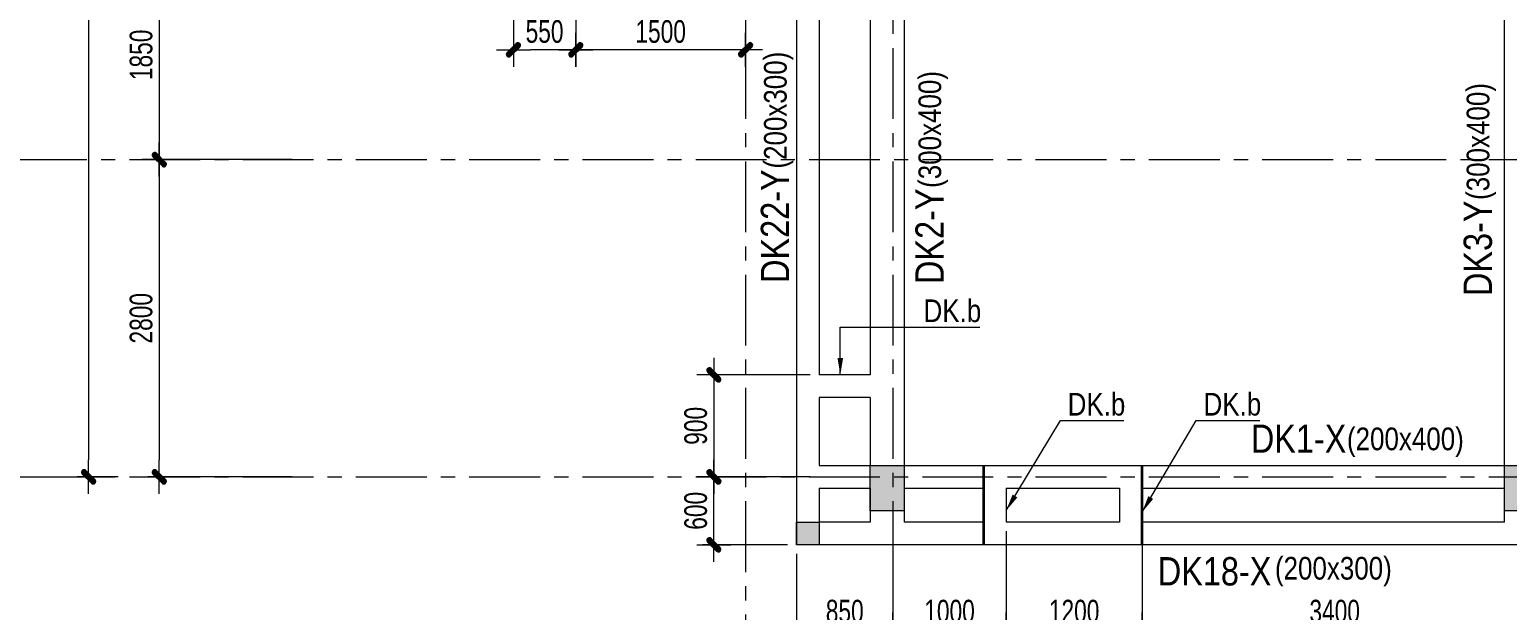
# Model space of a CAD drawing. Header units: millimetres. Extents: x -32285 to 839146, y -560248 to 114976.
# Drawn here: x -6321 to 6725, y -1179 to 3949 of the extents above; entities that cross this region are included whole.
import ezdxf
from ezdxf.enums import TextEntityAlignment as Align

# ---------------------------------------------------------------- set-up
doc = ezdxf.new("R2010")
doc.units = ezdxf.units.MM
doc.linetypes.add('CENTER', pattern=[2, 1.25, -0.25, 0.25, -0.25])
doc.layers.get('0').update_dxf_attribs({"lineweight": 20})
doc.layers.get('Defpoints').update_dxf_attribs({"lineweight": 9})
for name, color, linetype, lineweight in [('A_Bao_Cot_S_0.2', 3, 'Continuous', 20), ('A_Bao_DK_S_0.2', 3, 'Continuous', 20), ('A_Center_S_0.09', 8, 'Continuous', 9), ('A_Hatch_Cot_S_0.2', 30, 'Continuous', 20), ('A_Note_Steel_S_0.09', 8, 'Continuous', 9), ('COT CAY1', 6, 'Continuous', 20), ('CS1-T2', 11, 'Continuous', 35), ('Dim P', 150, 'Continuous', 15), ('Dim shx', 4, 'CENTER', 15), ('DK-X', 33, 'Continuous', 35), ('DK-Y', 6, 'Continuous', 35), ('TTN', 4, 'Continuous', 20)]:
    doc.layers.add(name, color=color, linetype=linetype, lineweight=lineweight)
doc.styles.add('conden250', font='VHELVCN.TTF', dxfattribs={"height": 250})
doc.styles.add('condense200', font='VHELVCN.TTF', dxfattribs={"height": 200})
doc.styles.add('Shx200', font='vn_vni.shx', dxfattribs={"width": 0.75, "bigfont": '@extfont2.shx'})
doc.dimstyles.new('SC 100 shx', dxfattribs={"dimtxt": 200, "dimasz": 150, "dimexe": 100, "dimexo": 80, "dimgap": 60, "dimtad": 1, "dimdec": 0, "dimtxsty": 'Shx200', "dimblk": 'STIK-01', "dimcen": -125, "dimdle": 100, "dimclrd": 8, "dimclre": 8, "dimclrt": 256, "dimadec": 0, "dimazin": 0, "dimtfac": 1, "dimtdec": 0, "dimtix": 1, "dimtmove": 0, "dimatfit": 3, "dimfxl": 1, "dimlwd": 9, "dimlwe": 9, "dimarcsym": 0})

# ---------------------------------------------------------------- blocks, each defined once
blk = doc.blocks.new('STIK-01')
at = {"lineweight": 13}
h = blk.add_hatch(color=8, dxfattribs=at)
edge = h.paths.add_edge_path()
edge.add_line((-0.162, -0.374), (0.374, 0.162))
edge.add_arc((0.268, 0.268), 0.15, 315, 495)
edge.add_line((0.162, 0.374), (-0.374, -0.162))
edge.add_arc((-0.268, -0.268), 0.15, 135, 315)
at = {"color": 8, "lineweight": 9}
for p, q in [((0, 0.212), (0, 1)), ((-0.212, 0), (-1, 0)), ((1, 0), (0.212, 0)), ((0, -1), (0, -0.212))]:
    blk.add_line(p, q, dxfattribs=at)
at = {"color": 8, "lineweight": 13}
blk.add_lwpolyline([(-0.162, -0.374), (0.374, 0.162, 1), (0.162, 0.374), (-0.374, -0.162, 1)], format="xyb", close=True, dxfattribs=at)
blk = doc.blocks.new('*D12')
at = {"layer": 'Defpoints', "color": 0, "linetype": 'Continuous', "transparency": 16777216}
for p in [(212892, -71483), (212552, -99383), (212892, -99383)]:
    blk.add_point(p, dxfattribs=at)
at = {"layer": 'Dim shx', "color": 8, "linetype": 'Continuous', "lineweight": 9, "transparency": 16777216}
for p, q in [((212812, -71483), (212452, -71483)), ((212552, -71633), (212552, -99233)), ((212812, -99383), (212452, -99383))]:
    blk.add_line(p, q, dxfattribs=at)
at = {"layer": 'Dim shx', "color": 8, "linetype": 'Continuous', "lineweight": 9, "transparency": 16777216, "xscale": 150, "yscale": 150, "zscale": 150}
for p, rotation in [((212552, -71483), 90), ((212552, -99383), 270)]:
    blk.add_blockref('STIK-01', p, dxfattribs=dict(at, rotation=rotation))
at = {"layer": 'Dim shx', "linetype": 'Continuous', "transparency": 16777216, "insert": (212392, -85433), "char_height": 200, "attachment_point": 5, "rotation": 90, "style": 'Shx200'}
blk.add_mtext('27900', dxfattribs=at)
blk = doc.blocks.new('*D18')
at = {"layer": 'Defpoints', "color": 0, "linetype": 'Continuous', "transparency": 16777216}
for p in [(214428, -94733), (213176, -96583), (214428, -96583)]:
    blk.add_point(p, dxfattribs=at)
at = {"layer": 'Dim shx', "color": 8, "linetype": 'Continuous', "lineweight": 9, "transparency": 16777216}
for p, q in [((214348, -94733), (213076, -94733)), ((213176, -94883), (213176, -96433)), ((214348, -96583), (213076, -96583))]:
    blk.add_line(p, q, dxfattribs=at)
at = {"layer": 'Dim shx', "color": 8, "linetype": 'Continuous', "lineweight": 9, "transparency": 16777216, "xscale": 150, "yscale": 150, "zscale": 150}
for p, rotation in [((213176, -94733), 90), ((213176, -96583), 270)]:
    blk.add_blockref('STIK-01', p, dxfattribs=dict(at, rotation=rotation))
at = {"layer": 'Dim shx', "linetype": 'Continuous', "transparency": 16777216, "insert": (213016, -95658), "char_height": 200, "attachment_point": 5, "rotation": 90, "style": 'Shx200'}
blk.add_mtext('1850', dxfattribs=at)
blk = doc.blocks.new('*D19')
at = {"layer": 'Defpoints', "color": 0, "linetype": 'Continuous', "transparency": 16777216}
for p in [(214428, -96583), (213176, -99383), (214428, -99383)]:
    blk.add_point(p, dxfattribs=at)
at = {"layer": 'Dim shx', "color": 8, "linetype": 'Continuous', "lineweight": 9, "transparency": 16777216}
for p, q in [((214348, -96583), (213076, -96583)), ((213176, -96733), (213176, -99233)), ((214348, -99383), (213076, -99383))]:
    blk.add_line(p, q, dxfattribs=at)
at = {"layer": 'Dim shx', "color": 8, "linetype": 'Continuous', "lineweight": 9, "transparency": 16777216, "xscale": 150, "yscale": 150, "zscale": 150}
for p, rotation in [((213176, -96583), 90), ((213176, -99383), 270)]:
    blk.add_blockref('STIK-01', p, dxfattribs=dict(at, rotation=rotation))
at = {"layer": 'Dim shx', "linetype": 'Continuous', "transparency": 16777216, "insert": (213016, -97983), "char_height": 200, "attachment_point": 5, "rotation": 90, "style": 'Shx200'}
blk.add_mtext('2800', dxfattribs=at)
blk = doc.blocks.new('*D61')
at = {"layer": 'Defpoints', "color": 0, "linetype": 'Continuous', "transparency": 16777216}
for p in [(219002, -98483), (218072, -99383), (219002, -99383)]:
    blk.add_point(p, dxfattribs=at)
at = {"layer": 'Dim P', "color": 8, "linetype": 'Continuous', "lineweight": 9, "transparency": 16777216}
for p, q in [((218922, -98483), (217972, -98483)), ((218072, -98633), (218072, -99233)), ((218922, -99383), (217972, -99383))]:
    blk.add_line(p, q, dxfattribs=at)
at = {"layer": 'Dim P', "color": 8, "linetype": 'Continuous', "lineweight": 9, "transparency": 16777216, "xscale": 150, "yscale": 150, "zscale": 150}
for p, rotation in [((218072, -98483), 90), ((218072, -99383), 270)]:
    blk.add_blockref('STIK-01', p, dxfattribs=dict(at, rotation=rotation))
at = {"layer": 'Dim P', "linetype": 'Continuous', "transparency": 16777216, "insert": (217912, -98933), "char_height": 200, "attachment_point": 5, "rotation": 90, "style": 'Shx200'}
blk.add_mtext('900', dxfattribs=at)
blk = doc.blocks.new('*D62')
at = {"layer": 'Defpoints', "color": 0, "linetype": 'Continuous', "transparency": 16777216}
for p in [(218072, -99383), (218802, -99383), (218802, -99983)]:
    blk.add_point(p, dxfattribs=at)
at = {"layer": 'Dim P', "color": 8, "linetype": 'Continuous', "lineweight": 9, "transparency": 16777216}
for p, q in [((218722, -99383), (217972, -99383)), ((218072, -99833), (218072, -99533)), ((218722, -99983), (217972, -99983))]:
    blk.add_line(p, q, dxfattribs=at)
at = {"layer": 'Dim P', "color": 8, "linetype": 'Continuous', "lineweight": 9, "transparency": 16777216, "xscale": 150, "yscale": 150, "zscale": 150}
for p, rotation in [((218072, -99383), 90), ((218072, -99983), 270)]:
    blk.add_blockref('STIK-01', p, dxfattribs=dict(at, rotation=rotation))
at = {"layer": 'Dim P', "linetype": 'Continuous', "transparency": 16777216, "insert": (217912, -99683), "char_height": 200, "attachment_point": 5, "rotation": 90, "style": 'Shx200'}
blk.add_mtext('600', dxfattribs=at)
blk = doc.blocks.new('*D63')
at = {"layer": 'Defpoints', "color": 0, "linetype": 'Continuous', "transparency": 16777216}
for p in [(218802, -99983), (219652, -99983), (219652, -100730)]:
    blk.add_point(p, dxfattribs=at)
at = {"layer": 'Dim P', "color": 8, "linetype": 'Continuous', "lineweight": 9, "transparency": 16777216}
for p, q in [((218802, -100063), (218802, -100830)), ((219652, -100063), (219652, -100830)), ((218952, -100730), (219502, -100730))]:
    blk.add_line(p, q, dxfattribs=at)
at = {"layer": 'Dim P', "color": 8, "linetype": 'Continuous', "lineweight": 9, "transparency": 16777216, "xscale": 150, "yscale": 150, "zscale": 150, "rotation": 180}
blk.add_blockref('STIK-01', (218802, -100730), dxfattribs=at)
at = {"layer": 'Dim P', "color": 8, "linetype": 'Continuous', "lineweight": 9, "transparency": 16777216, "xscale": 150, "yscale": 150, "zscale": 150}
blk.add_blockref('STIK-01', (219652, -100730), dxfattribs=at)
at = {"layer": 'Dim P', "linetype": 'Continuous', "transparency": 16777216, "insert": (219227, -100570), "char_height": 200, "attachment_point": 5, "style": 'Shx200'}
blk.add_mtext('850', dxfattribs=at)
blk = doc.blocks.new('*D64')
at = {"layer": 'Defpoints', "color": 0, "linetype": 'Continuous', "transparency": 16777216}
for p in [(220652, -99783), (219652, -99983), (220652, -100730)]:
    blk.add_point(p, dxfattribs=at)
at = {"layer": 'Dim P', "color": 8, "linetype": 'Continuous', "lineweight": 9, "transparency": 16777216}
for p, q in [((220652, -99863), (220652, -100830)), ((219652, -100063), (219652, -100830)), ((219802, -100730), (220502, -100730))]:
    blk.add_line(p, q, dxfattribs=at)
at = {"layer": 'Dim P', "color": 8, "linetype": 'Continuous', "lineweight": 9, "transparency": 16777216, "xscale": 150, "yscale": 150, "zscale": 150, "rotation": 180}
blk.add_blockref('STIK-01', (219652, -100730), dxfattribs=at)
at = {"layer": 'Dim P', "color": 8, "linetype": 'Continuous', "lineweight": 9, "transparency": 16777216, "xscale": 150, "yscale": 150, "zscale": 150}
blk.add_blockref('STIK-01', (220652, -100730), dxfattribs=at)
at = {"layer": 'Dim P', "linetype": 'Continuous', "transparency": 16777216, "insert": (220152, -100570), "char_height": 200, "attachment_point": 5, "style": 'Shx200'}
blk.add_mtext('1000', dxfattribs=at)
blk = doc.blocks.new('*D65')
at = {"layer": 'Defpoints', "color": 0, "linetype": 'Continuous', "transparency": 16777216}
for p in [(220652, -99783), (221852, -99783), (221852, -100730)]:
    blk.add_point(p, dxfattribs=at)
at = {"layer": 'Dim P', "color": 8, "linetype": 'Continuous', "lineweight": 9, "transparency": 16777216}
for p, q in [((220652, -99863), (220652, -100830)), ((221852, -99863), (221852, -100830)), ((220802, -100730), (221702, -100730))]:
    blk.add_line(p, q, dxfattribs=at)
at = {"layer": 'Dim P', "color": 8, "linetype": 'Continuous', "lineweight": 9, "transparency": 16777216, "xscale": 150, "yscale": 150, "zscale": 150, "rotation": 180}
blk.add_blockref('STIK-01', (220652, -100730), dxfattribs=at)
at = {"layer": 'Dim P', "color": 8, "linetype": 'Continuous', "lineweight": 9, "transparency": 16777216, "xscale": 150, "yscale": 150, "zscale": 150}
blk.add_blockref('STIK-01', (221852, -100730), dxfattribs=at)
at = {"layer": 'Dim P', "linetype": 'Continuous', "transparency": 16777216, "insert": (221252, -100570), "char_height": 200, "attachment_point": 5, "style": 'Shx200'}
blk.add_mtext('1200', dxfattribs=at)
blk = doc.blocks.new('*D66')
at = {"layer": 'Defpoints', "color": 0, "linetype": 'Continuous', "transparency": 16777216}
for p in [(221852, -99783), (225252, -99983), (225252, -100730)]:
    blk.add_point(p, dxfattribs=at)
at = {"layer": 'Dim P', "color": 8, "linetype": 'Continuous', "lineweight": 9, "transparency": 16777216}
for p, q in [((221852, -99863), (221852, -100830)), ((225252, -100063), (225252, -100830)), ((222002, -100730), (225102, -100730))]:
    blk.add_line(p, q, dxfattribs=at)
at = {"layer": 'Dim P', "color": 8, "linetype": 'Continuous', "lineweight": 9, "transparency": 16777216, "xscale": 150, "yscale": 150, "zscale": 150, "rotation": 180}
blk.add_blockref('STIK-01', (221852, -100730), dxfattribs=at)
at = {"layer": 'Dim P', "color": 8, "linetype": 'Continuous', "lineweight": 9, "transparency": 16777216, "xscale": 150, "yscale": 150, "zscale": 150}
blk.add_blockref('STIK-01', (225252, -100730), dxfattribs=at)
at = {"layer": 'Dim P', "linetype": 'Continuous', "transparency": 16777216, "insert": (223552, -100570), "char_height": 200, "attachment_point": 5, "style": 'Shx200'}
blk.add_mtext('3400', dxfattribs=at)
blk = doc.blocks.new('*D67')
at = {"layer": 'Defpoints', "color": 0, "linetype": 'Continuous', "transparency": 16777216}
for p in [(225252, -99983), (225602, -99983), (225602, -100730)]:
    blk.add_point(p, dxfattribs=at)
at = {"layer": 'Dim P', "color": 8, "linetype": 'Continuous', "lineweight": 9, "transparency": 16777216}
for p, q in [((225252, -100063), (225252, -100830)), ((225602, -100063), (225602, -100830)), ((225102, -100730), (224952, -100730)), ((225252, -100730), (225602, -100730)), ((225752, -100730), (225902, -100730))]:
    blk.add_line(p, q, dxfattribs=at)
at = {"layer": 'Dim P', "color": 8, "linetype": 'Continuous', "lineweight": 9, "transparency": 16777216, "xscale": 150, "yscale": 150, "zscale": 150}
blk.add_blockref('STIK-01', (225252, -100730), dxfattribs=at)
at = {"layer": 'Dim P', "color": 8, "linetype": 'Continuous', "lineweight": 9, "transparency": 16777216, "xscale": 150, "yscale": 150, "zscale": 150, "rotation": 180}
blk.add_blockref('STIK-01', (225602, -100730), dxfattribs=at)
at = {"layer": 'Dim P', "linetype": 'Continuous', "transparency": 16777216, "insert": (225427, -100570), "char_height": 200, "attachment_point": 5, "style": 'Shx200'}
blk.add_mtext('350', dxfattribs=at)
blk = doc.blocks.new('COL-HTRU')
at = {"layer": 'A_Bao_Cot_S_0.2', "linetype": 'Continuous'}
for points in [[(-42876, -680), (-42876, -280), (-42576, -280), (-42576, -680)], [(-37276, -680), (-37276, -280), (-36976, -280), (-36976, -680)]]:
    blk.add_lwpolyline(points, close=True, dxfattribs=at)
at = {"layer": 'A_Hatch_Cot_S_0.2', "linetype": 'Continuous'}
for points in [[(-42576, -680), (-42576, -280), (-42876, -680), (-42876, -280)], [(-36976, -680), (-36976, -280), (-37276, -680), (-37276, -280)]]:
    blk.add_trace(points, dxfattribs=at)
blk = doc.blocks.new('*D258')
at = {"layer": 'Defpoints', "color": 0, "linetype": 'Continuous', "transparency": 16777216}
for p in [(216852, -94633), (218352, -94833), (216852, -95613)]:
    blk.add_point(p, dxfattribs=at)
at = {"layer": 'Dim P', "color": 8, "linetype": 'Continuous', "lineweight": 9, "transparency": 16777216}
for p, q in [((216852, -94713), (216852, -95713)), ((218352, -94913), (218352, -95713)), ((218202, -95613), (217002, -95613))]:
    blk.add_line(p, q, dxfattribs=at)
at = {"layer": 'Dim P', "color": 8, "linetype": 'Continuous', "lineweight": 9, "transparency": 16777216, "xscale": 150, "yscale": 150, "zscale": 150, "rotation": 180}
blk.add_blockref('STIK-01', (216852, -95613), dxfattribs=at)
at = {"layer": 'Dim P', "color": 8, "linetype": 'Continuous', "lineweight": 9, "transparency": 16777216, "xscale": 150, "yscale": 150, "zscale": 150}
blk.add_blockref('STIK-01', (218352, -95613), dxfattribs=at)
at = {"layer": 'Dim P', "linetype": 'Continuous', "transparency": 16777216, "insert": (217602, -95453), "char_height": 200, "attachment_point": 5, "style": 'Shx200'}
blk.add_mtext('1500', dxfattribs=at)
blk = doc.blocks.new('*D259')
at = {"layer": 'Defpoints', "color": 0, "linetype": 'Continuous', "transparency": 16777216}
for p in [(216302, -94833), (216852, -94833), (216302, -95613)]:
    blk.add_point(p, dxfattribs=at)
at = {"layer": 'Dim P', "color": 8, "linetype": 'Continuous', "lineweight": 9, "transparency": 16777216}
for p, q in [((216302, -94913), (216302, -95713)), ((216852, -94913), (216852, -95713)), ((216702, -95613), (216452, -95613))]:
    blk.add_line(p, q, dxfattribs=at)
at = {"layer": 'Dim P', "color": 8, "linetype": 'Continuous', "lineweight": 9, "transparency": 16777216, "xscale": 150, "yscale": 150, "zscale": 150, "rotation": 180}
blk.add_blockref('STIK-01', (216302, -95613), dxfattribs=at)
at = {"layer": 'Dim P', "color": 8, "linetype": 'Continuous', "lineweight": 9, "transparency": 16777216, "xscale": 150, "yscale": 150, "zscale": 150}
blk.add_blockref('STIK-01', (216852, -95613), dxfattribs=at)
at = {"layer": 'Dim P', "linetype": 'Continuous', "transparency": 16777216, "insert": (216577, -95453), "char_height": 200, "attachment_point": 5, "style": 'Shx200'}
blk.add_mtext('550', dxfattribs=at)
blk = doc.blocks.new('MyBlock24')
at = {"layer": 'COT CAY1', "linetype": 'Continuous'}
blk.add_hatch(color=256, dxfattribs=at).paths.add_polyline_path([(-9250, -28900), (-9250, -29100), (-9450, -29100), (-9450, -28900)])
blk.add_lwpolyline([(-9250, -28900), (-9250, -29100), (-9450, -29100), (-9450, -28900)], close=True, dxfattribs=at)

msp = doc.modelspace()

# ---------------------------------------------------------------- linework, layer by layer
at = {"layer": 'A_Bao_DK_S_0.2', "linetype": 'Continuous'}
for p, q in [((450, 4550), (450, -600)), ((650, 4550), (650, 900)), ((1100, 4550), (1100, 900)), ((1400, 4550), (1400, 100)), ((6700, 100), (6700, 4550)), ((1100, 900), (650, 900)), ((1100, 700), (650, 700)), ((650, 700), (650, 100)), ((1100, 700), (1100, 100)), ((650, 100), (1100, 100)), ((1400, 100), (6700, 100)), ((650, -100), (1100, -100)), ((650, -100), (650, -400)), ((1100, -100), (1100, -400)), ((1400, -100), (1400, -400)), ((1400, -100), (2100, -100)), ((2100, -100), (2100, -400)), ((2300, -100), (3300, -100)), ((2300, -100), (2300, -400)), ((3300, -100), (3300, -400)), ((3500, -100), (6700, -100)), ((3500, -100), (3500, -400)), ((6700, -400), (6700, -100)), ((1100, -400), (650, -400)), ((2100, -400), (1400, -400)), ((3300, -400), (2300, -400)), ((6700, -400), (3500, -400)), ((7250, -600), (450, -600))]:
    msp.add_line(p, q, dxfattribs=at)
at = {"layer": 'A_Center_S_0.09', "linetype": 'CENTER', "ltscale": 500}
for p, q in [((0, 29784.7), (0, -4531.6)), ((1300, 29784.7), (1300, -4531.6)), ((-7439.8, 2800), (52833.4, 2800)), ((-7439.8, 0), (52833.4, 0))]:
    msp.add_line(p, q, dxfattribs=at)
at = {"layer": 'CS1-T2', "linetype": 'Continuous'}
for p, q in [((2100, 100), (2100, -600)), ((3500, -600), (3500, 100))]:
    msp.add_line(p, q, dxfattribs=at)

# ---------------------------------------------------------------- block references
at = {"layer": 'A_Bao_Cot_S_0.2', "linetype": 'Continuous'}
msp.add_blockref('COL-HTRU', (43976.4, 379.9), dxfattribs=at)
at = {"layer": 'COT CAY1'}
msp.add_blockref('MyBlock24', (9900, 28500), dxfattribs=at)

# ---------------------------------------------------------------- texts
at = {"layer": 'CS1-T2', "linetype": 'Continuous', "ltscale": 0.4, "style": 'conden250'}
for p in [(1570.7, 1305.9), (2842.6, 480.9), (4042.6, 480.9)]:
    msp.add_text('DK.b', height=200, dxfattribs=at).set_placement(p, align=Align.BOTTOM_LEFT)
at = {"layer": 'DK-X', "linetype": 'Continuous', "ltscale": 0.4, "style": 'conden250'}
for s, p in [('DK1-X', (5303.2, 337)), ('DK18-X', (4641, -833.8))]:
    msp.add_text(s, height=250, dxfattribs=at).set_placement(p, align=Align.MIDDLE_RIGHT)
at = {"layer": 'DK-Y', "linetype": 'Continuous', "ltscale": 0.4, "style": 'conden250'}
for s, p in [('DK22-Y', (259.2, 2714.4)), ('DK2-Y', (1623.7, 2545.4)), ('DK3-Y', (6463.1, 2439.4))]:
    msp.add_text(s, height=250, rotation=90, dxfattribs=at).set_placement(p, align=Align.MIDDLE_RIGHT)
at = {"layer": 'TTN', "linetype": 'Continuous', "ltscale": 0.4, "style": 'condense200'}
for s, p in [('(200x300)', (262.2, 2721.3)), ('(300x400)', (1625.8, 2550.7)), ('(300x400)', (6465.2, 2444.6))]:
    msp.add_text(s, height=200, rotation=90, dxfattribs=at).set_placement(p, align=Align.MIDDLE_LEFT)
for s, p in [('(200x400)', (5308.4, 334.9)), ('(200x300)', (4672.7, -807.1))]:
    msp.add_text(s, height=200, dxfattribs=at).set_placement(p, align=Align.MIDDLE_LEFT)

# ---------------------------------------------------------------- dimensions: what is measured, and where the dimension line sits
at = {"layer": 'Dim P', "linetype": 'Continuous'}
for base, p1, p2, picture, middle in [((-1500, 3770.5), (0, 4550), (-1500, 4750), '*D258', (-750, 3930.5)), ((-2050, 3770.5), (-1500, 4550), (-2050, 4550), '*D259', (-1775, 3930.5)), ((1300, -1346.7), (450, -600), (1300, -600), '*D63', (875, -1186.7))]:
    dim = msp.add_linear_dim(base=base, p1=p1, p2=p2, dimstyle='SC 100 shx', dxfattribs=at)
    dim.commit()
    dim.dimension.update_dxf_attribs({"geometry": picture, "text_midpoint": middle, "insert": (-218352.1, 99383.2)})
for p1, p2, picture, middle in [((650, 900), (650, 0), '*D61', (-439.7, 450)), ((450, -600), (450, 0), '*D62', (-439.7, -300))]:
    dim = msp.add_linear_dim(base=(-279.7, 0), p1=p1, p2=p2, angle=90, dimstyle='SC 100 shx', dxfattribs=at)
    dim.commit()
    dim.dimension.update_dxf_attribs({"geometry": picture, "text_midpoint": middle, "insert": (-218352.1, 99383.2)})
for base, p1, p2, picture, middle in [((2300, -1346.7), (1300, -600), (2300, -400), '*D64', (1800, -1186.7)), ((3500, -1346.7), (2300, -400), (3500, -400), '*D65', (2900, -1186.7)), ((6900, -1346.7), (3500, -400), (6900, -600), '*D66', (5200, -1186.7)), ((7250, -1346.7), (6900, -600), (7250, -600), '*D67', (7075, -1186.7))]:
    dim = msp.add_linear_dim(base=base, p1=p1, p2=p2, dimstyle='SC 100 shx', override={"dimtmove": 1}, dxfattribs=at)
    dim.commit()
    dim.dimension.update_dxf_attribs({"geometry": picture, "text_midpoint": middle, "insert": (-218352.1, 99383.2)})
at = {"layer": 'Dim shx', "linetype": 'Continuous'}
for base, p1, p2, picture, middle in [((-5800.6, 0), (-5460.6, 27900), (-5460.6, 0), '*D12', (-5960.6, 13950)), ((-5176.4, 2800), (-3923.7, 4650), (-3923.7, 2800), '*D18', (-5336.4, 3725)), ((-5176.4, 0), (-3923.7, 2800), (-3923.7, 0), '*D19', (-5336.4, 1400))]:
    dim = msp.add_linear_dim(base=base, p1=p1, p2=p2, angle=90, dimstyle='SC 100 shx', dxfattribs=at)
    dim.commit()
    dim.dimension.update_dxf_attribs({"geometry": picture, "text_midpoint": middle, "insert": (-218352.1, 99383.2)})

# ---------------------------------------------------------------- leaders
at = {"layer": 'A_Note_Steel_S_0.09', "linetype": 'Continuous'}
for points in [[(835.7, 900), (835.7, 1321.8), (2067.3, 1321.8)], [(2300, -297.5), (2778.5, 496.7), (3339.1, 496.7)], [(3500, -311.6), (3978.5, 496.7), (4539.1, 496.7)]]:
    msp.add_leader(points, dimstyle='SC 100 shx', override={"dimgap": 60, "dimtad": 0}, dxfattribs=at)

doc.saveas('drawing.dxf')
